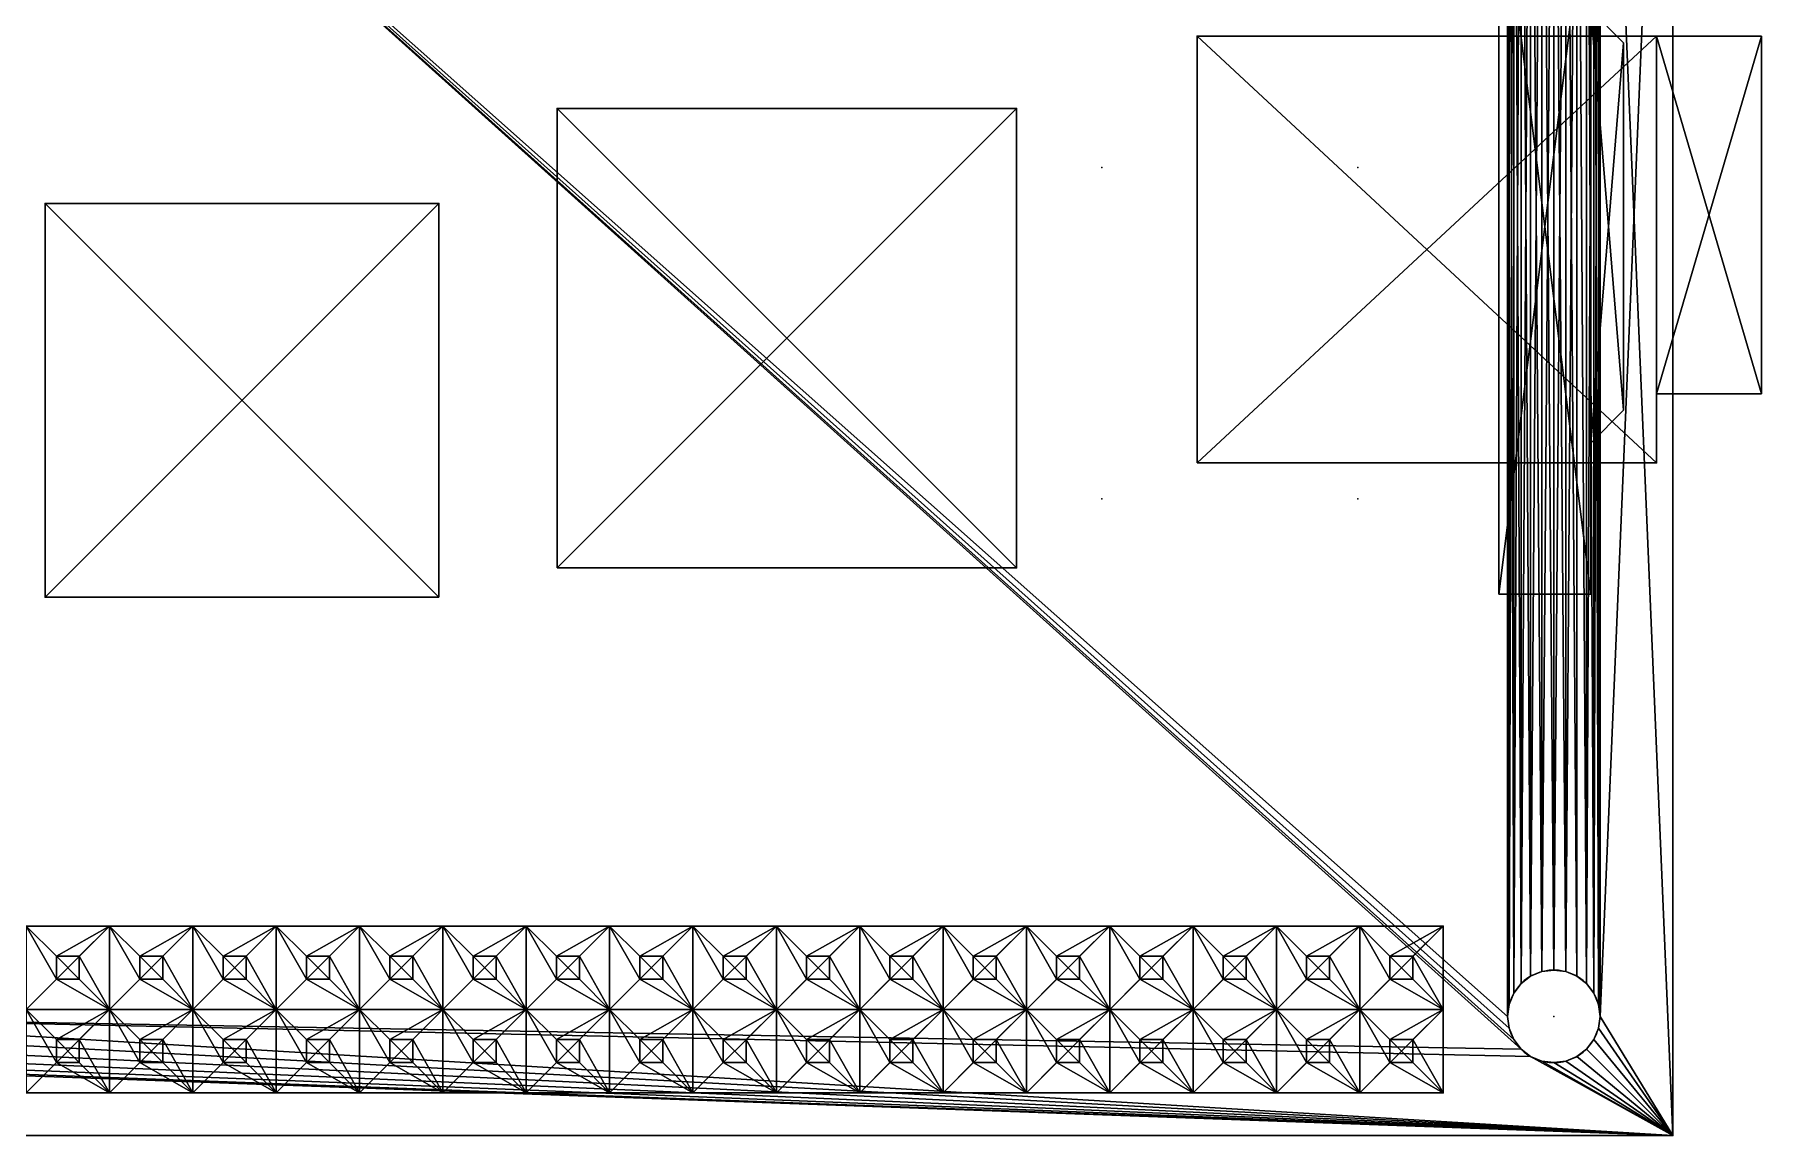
# Model space of a CAD drawing. Header units: inches. Extents: x -2.2 to 87.7, y 0 to 58.4.
# Drawn here: x 35.1 to 87.7, y 0 to 33.6 of the extents above; entities that cross this region are included whole.
import ezdxf

# ---------------------------------------------------------------- set-up
doc = ezdxf.new("R2010")
doc.units = ezdxf.units.IN
doc.header["$MEASUREMENT"] = 0
doc.layers.get('0').update_dxf_attribs({"true_color": 0xff5454})

# ---------------------------------------------------------------- blocks, each defined once
blk = doc.blocks.new('Group_13')
for p, q in [((0, 13, 1.3), (14, 13, 1.3)), ((0, 0, 1.3), (0, 13, 1.3)), ((0, 13), (14, 13)), ((0, 13, 1.3), (0, 13)), ((0, 0), (0, 13)), ((14, 13, 1.3), (17.2, 13, 1.3)), ((14, 13), (14, 13, 1.3)), ((14, 13), (17.2, 13)), ((14, 2.1), (14, 13)), ((17.2, 13, 1.3), (17.2, 2.1, 1.3)), ((17.2, 13), (17.2, 2.1)), ((17.2, 13, 1.3), (17.2, 13)), ((14, 2.1, 1.3), (14, 0, 1.3)), ((14, 2.1, 1.3), (17.2, 2.1, 1.3)), ((14, 2.1), (14, 2.1, 1.3)), ((14, 2.1), (17.2, 2.1)), ((14, 2.1), (14, 0)), ((17.2, 2.1), (17.2, 2.1, 1.3)), ((14, 0, 1.3), (0, 0, 1.3)), ((0, 0, 1.3), (0, 0)), ((14, 0), (0, 0)), ((14, 0, 1.3), (14, 0))]:
    blk.add_line(p, q)
for p in [(0, 13, 1.3), (14, 13, 1.3), (14, 13, 1.3), (14, 2.1), (14, 0, 1.3), (14.5, 0, 1.3)]:
    blk.add_point(p)
at = {"color": 251, "true_color": 0x4c4c4c}
mesh = blk.add_polyface(dxfattribs=at)
corners = [(14, 0, 1.3), (0, 13, 1.3), (0, 0, 1.3), (14, 13, 1.3), (14, 2.1, 1.3), (17.2, 2.1, 1.3), (17.2, 13, 1.3)]
mesh.append_faces([[corners[k] for k in face] for face in [(0, 1, 2), (3, 5, 6)]], dxfattribs={"vtx0": -1, "color": 251})
mesh.append_faces([[corners[k] for k in face] for face in [(1, 0, 3)]], dxfattribs={"vtx0": -1, "vtx1": -1, "color": 251})
mesh.append_faces([[corners[k] for k in face] for face in [(3, 0, 4), (3, 4, 5)]], dxfattribs={"vtx0": -1, "vtx2": -1, "color": 251})
mesh = blk.add_polyface()
corners = [(0, 13, 1.3), (14, 13), (0, 13), (14, 13, 1.3)]
mesh.append_faces([[corners[k] for k in face] for face in [(0, 1, 2), (1, 0, 3)]], dxfattribs={"vtx0": -1})
mesh = blk.add_polyface()
corners = [(14, 13), (0, 0), (0, 13), (14, 0), (14, 2.1)]
mesh.append_faces([[corners[k] for k in face] for face in [(0, 1, 2), (3, 0, 4)]], dxfattribs={"vtx0": -1})
mesh.append_faces([[corners[k] for k in face] for face in [(1, 0, 3)]], dxfattribs={"vtx0": -1, "vtx1": -1})
mesh = blk.add_polyface()
corners = [(0, 13, 1.3), (0, 0), (0, 0, 1.3), (0, 13)]
mesh.append_faces([[corners[k] for k in face] for face in [(0, 1, 2), (1, 0, 3)]], dxfattribs={"vtx0": -1})
mesh = blk.add_polyface(dxfattribs=at)
corners = [(17.2, 13), (14, 2.1), (14, 13), (17.2, 2.1)]
mesh.append_faces([[corners[k] for k in face] for face in [(0, 1, 2), (1, 0, 3)]], dxfattribs={"vtx0": -1, "color": 251})
mesh = blk.add_polyface(dxfattribs=at)
corners = [(14, 13, 1.3), (17.2, 13), (14, 13), (17.2, 13, 1.3)]
mesh.append_faces([[corners[k] for k in face] for face in [(0, 1, 2), (1, 0, 3)]], dxfattribs={"vtx0": -1, "color": 251})
mesh = blk.add_polyface(dxfattribs=at)
corners = [(17.2, 13), (17.2, 2.1, 1.3), (17.2, 2.1), (17.2, 13, 1.3)]
mesh.append_faces([[corners[k] for k in face] for face in [(0, 1, 2), (1, 0, 3)]], dxfattribs={"vtx0": -1, "color": 251})
mesh = blk.add_polyface(dxfattribs=at)
corners = [(17.2, 2.1, 1.3), (14, 2.1), (17.2, 2.1), (14, 2.1, 1.3)]
mesh.append_faces([[corners[k] for k in face] for face in [(0, 1, 2), (1, 0, 3)]], dxfattribs={"vtx0": -1, "color": 251})
mesh = blk.add_polyface()
corners = [(14, 2.1), (14, 0, 1.3), (14, 0), (14, 2.1, 1.3)]
mesh.append_faces([[corners[k] for k in face] for face in [(0, 1, 2), (1, 0, 3)]], dxfattribs={"vtx0": -1})
mesh = blk.add_polyface()
corners = [(14, 0, 1.3), (0, 0), (14, 0), (0, 0, 1.3)]
mesh.append_faces([[corners[k] for k in face] for face in [(0, 1, 2), (1, 0, 3)]], dxfattribs={"vtx0": -1})
blk = doc.blocks.new('Group_11')
for p, q in [((2.54, 2.54, 2.54), (0, 2.54, 2.54)), ((0, 2.54, 2.54), (0, 0, 2.54)), ((2.54, 2.54), (0, 2.54)), ((0, 2.54), (0, 2.54, 2.54)), ((0, 2.54), (0, 0)), ((2.54, 0, 2.54), (2.54, 2.54, 2.54)), ((2.54, 2.54), (2.54, 2.54, 2.54)), ((2.54, 0), (2.54, 2.54)), ((0.92, 0.92, 2.54), (0.92, 1.62, 2.54)), ((0.92, 1.62, 2.54), (1.62, 1.62, 2.54)), ((0.92, 1.62, 2.54), (0.92, 1.62, 8.84)), ((0.92, 1.62, 8.84), (1.62, 1.62, 8.84)), ((0.92, 0.92, 8.84), (0.92, 1.62, 8.84)), ((1.62, 1.62, 2.54), (1.62, 0.92, 2.54)), ((1.62, 1.62, 2.54), (1.62, 1.62, 8.84)), ((1.62, 1.62, 8.84), (1.62, 0.92, 8.84)), ((1.62, 0.92, 2.54), (0.92, 0.92, 2.54)), ((0.92, 0.92, 2.54), (0.92, 0.92, 8.84)), ((1.62, 0.92, 8.84), (0.92, 0.92, 8.84)), ((1.62, 0.92, 2.54), (1.62, 0.92, 8.84)), ((0, 0, 2.54), (2.54, 0, 2.54)), ((0, 0), (2.54, 0)), ((0, 0), (0, 0, 2.54)), ((2.54, 0), (2.54, 0, 2.54))]:
    blk.add_line(p, q)
for p in [(2.54, 2.54), (0.92, 1.62, 2.54), (0.92, 1.27, 2.54), (1.62, 1.27, 2.54), (1.62, 0.92, 2.54), (0, 0), (2.54, 0)]:
    blk.add_point(p)
at = {"color": 251, "true_color": 0x4c4c4c}
mesh = blk.add_polyface(dxfattribs=at)
corners = [(0, 0, 2.54), (0.92, 0.92, 2.54), (0, 2.54, 2.54), (2.54, 0, 2.54), (1.62, 0.92, 2.54), (1.62, 1.62, 2.54), (0.92, 1.62, 2.54), (2.54, 2.54, 2.54)]
mesh.append_faces([[corners[k] for k in face] for face in [(0, 1, 2), (1, 3, 4), (4, 3, 5), (2, 6, 7), (6, 2, 1), (7, 5, 3)]], dxfattribs={"vtx0": -1, "vtx1": -1, "color": 251})
mesh.append_faces([[corners[k] for k in face] for face in [(1, 0, 3), (7, 6, 5)]], dxfattribs={"vtx0": -1, "vtx2": -1, "color": 251})
mesh = blk.add_polyface(dxfattribs=at)
corners = [(0, 2.54, 2.54), (2.54, 2.54), (0, 2.54), (2.54, 2.54, 2.54)]
mesh.append_faces([[corners[k] for k in face] for face in [(0, 1, 2), (1, 0, 3)]], dxfattribs={"vtx0": -1, "color": 251})
mesh = blk.add_polyface(dxfattribs=at)
corners = [(0, 2.54, 2.54), (0, 0), (0, 0, 2.54), (0, 2.54)]
mesh.append_faces([[corners[k] for k in face] for face in [(0, 1, 2), (1, 0, 3)]], dxfattribs={"vtx0": -1, "color": 251})
mesh = blk.add_polyface(dxfattribs=at)
corners = [(2.54, 2.54), (0, 0), (0, 2.54), (2.54, 0)]
mesh.append_faces([[corners[k] for k in face] for face in [(0, 1, 2), (1, 0, 3)]], dxfattribs={"vtx0": -1, "color": 251})
mesh = blk.add_polyface(dxfattribs=at)
corners = [(2.54, 2.54), (2.54, 0, 2.54), (2.54, 0), (2.54, 2.54, 2.54)]
mesh.append_faces([[corners[k] for k in face] for face in [(0, 1, 2), (1, 0, 3)]], dxfattribs={"vtx0": -1, "color": 251})
at = {"color": 31, "true_color": 0xffcc66}
mesh = blk.add_polyface(dxfattribs=at)
corners = [(0.92, 1.62, 8.84), (1.62, 1.62, 2.54), (0.92, 1.62, 2.54), (1.62, 1.62, 8.84)]
mesh.append_faces([[corners[k] for k in face] for face in [(0, 1, 2), (1, 0, 3)]], dxfattribs={"vtx0": -1, "color": 31})
mesh = blk.add_polyface(dxfattribs=at)
corners = [(1.62, 0.92, 8.84), (0.92, 1.62, 8.84), (0.92, 0.92, 8.84), (1.62, 1.62, 8.84)]
mesh.append_faces([[corners[k] for k in face] for face in [(0, 1, 2), (1, 0, 3)]], dxfattribs={"vtx0": -1, "color": 31})
mesh = blk.add_polyface(dxfattribs=at)
corners = [(0.92, 1.62, 8.84), (0.92, 0.92, 2.54), (0.92, 0.92, 8.84), (0.92, 1.62, 2.54)]
mesh.append_faces([[corners[k] for k in face] for face in [(0, 1, 2), (1, 0, 3)]], dxfattribs={"vtx0": -1, "color": 31})
mesh = blk.add_polyface(dxfattribs=at)
corners = [(1.62, 1.62, 2.54), (1.62, 0.92, 8.84), (1.62, 0.92, 2.54), (1.62, 1.62, 8.84)]
mesh.append_faces([[corners[k] for k in face] for face in [(0, 1, 2), (1, 0, 3)]], dxfattribs={"vtx0": -1, "color": 31})
mesh = blk.add_polyface(dxfattribs=at)
corners = [(1.62, 0.92, 8.84), (0.92, 0.92, 2.54), (1.62, 0.92, 2.54), (0.92, 0.92, 8.84)]
mesh.append_faces([[corners[k] for k in face] for face in [(0, 1, 2), (1, 0, 3)]], dxfattribs={"vtx0": -1, "color": 31})
at = {"color": 251, "true_color": 0x4c4c4c}
mesh = blk.add_polyface(dxfattribs=at)
corners = [(2.54, 0, 2.54), (0, 0), (2.54, 0), (0, 0, 2.54)]
mesh.append_faces([[corners[k] for k in face] for face in [(0, 1, 2), (1, 0, 3)]], dxfattribs={"vtx0": -1, "color": 251})
blk = doc.blocks.new('Group_12')
for p in [(0, 2.54), (2.54, 2.54), (5.08, 2.54), (7.62, 2.54), (10.16, 2.54), (12.7, 2.54), (15.24, 2.54), (17.78, 2.54), (20.32, 2.54), (22.86, 2.54), (25.4, 2.54), (27.94, 2.54), (30.48, 2.54), (33.02, 2.54), (35.56, 2.54), (38.1, 2.54), (40.64, 2.54), (43.18, 2.54), (45.72, 2.54), (48.26, 2.54), (0, 0), (2.54, 0), (5.08, 0), (7.62, 0), (10.16, 0), (12.7, 0), (15.24, 0), (17.78, 0), (20.32, 0), (22.86, 0), (25.4, 0), (27.94, 0), (30.48, 0), (33.02, 0), (35.56, 0), (38.1, 0), (40.64, 0), (43.18, 0), (45.72, 0), (48.26, 0)]:
    blk.add_blockref('Group_11', p)
blk = doc.blocks.new('Group_10')
for p, q in [((0, 22.4), (2.8, 22.4)), ((0, 0), (0, 22.4)), ((0, 0, 5.6), (0, 22.4, 5.6)), ((0, 22.4, 5.6), (2.8, 22.4, 5.6)), ((0, 22.4), (0, 22.4, 5.6)), ((2.8, 22.4), (2.8, 0)), ((2.8, 22.4), (2.8, 22.4, 5.6)), ((2.8, 22.4, 5.6), (2.8, 17.8, 5.6)), ((2.8, 4.6, 4.46), (2.8, 17.8, 4.46)), ((2.8, 17.8, 4.46), (3.8, 16.8, 4.46)), ((2.8, 17.8, 5.6), (3.8, 16.8, 5.6)), ((2.8, 17.8, 4.46), (2.8, 17.8, 5.6)), ((3.8, 16.8, 5.6), (3.8, 5.6, 5.6)), ((3.8, 5.6, 4.46), (3.8, 16.8, 4.46)), ((3.8, 16.8, 4.46), (3.8, 16.8, 5.6)), ((2.8, 4.6, 5.6), (3.8, 5.6, 5.6)), ((2.8, 4.6, 4.46), (3.8, 5.6, 4.46)), ((3.8, 5.6, 5.6), (3.8, 5.6, 4.46)), ((2.8, 4.6, 5.6), (2.8, 4.6, 4.46)), ((2.8, 4.6, 5.6), (2.8, 0, 5.6)), ((2.8, 0), (0, 0)), ((2.8, 0, 5.6), (0, 0, 5.6)), ((0, 0), (0, 0, 5.6)), ((2.8, 0), (2.8, 0, 5.6))]:
    blk.add_line(p, q)
for p in [(0, 22.4), (2.8, 22.4), (2.8, 17.8, 5.6), (2.8, 11.2, 5.6), (2.8, 4.6, 5.6), (2.8, 4.6, 4.46), (2.8, 0)]:
    blk.add_point(p)
at = {"color": 251, "true_color": 0x4c4c4c}
mesh = blk.add_polyface(dxfattribs=at)
corners = [(2.8, 22.4), (0, 0), (0, 22.4), (2.8, 0)]
mesh.append_faces([[corners[k] for k in face] for face in [(0, 1, 2), (1, 0, 3)]], dxfattribs={"vtx0": -1, "color": 251})
mesh = blk.add_polyface(dxfattribs=at)
corners = [(3.8, 5.6, 5.6), (2.8, 17.8, 5.6), (2.8, 4.6, 5.6), (3.8, 16.8, 5.6), (2.8, 0, 5.6), (0, 22.4, 5.6), (0, 0, 5.6), (2.8, 22.4, 5.6)]
mesh.append_faces([[corners[k] for k in face] for face in [(1, 0, 3), (4, 5, 6)]], dxfattribs={"vtx0": -1, "color": 251})
mesh.append_faces([[corners[k] for k in face] for face in [(0, 1, 2), (5, 4, 7), (7, 2, 1)]], dxfattribs={"vtx0": -1, "vtx1": -1, "color": 251})
mesh.append_faces([[corners[k] for k in face] for face in [(7, 4, 2)]], dxfattribs={"vtx0": -1, "vtx2": -1, "color": 251})
mesh = blk.add_polyface(dxfattribs=at)
corners = [(0, 22.4, 5.6), (2.8, 22.4), (0, 22.4), (2.8, 22.4, 5.6)]
mesh.append_faces([[corners[k] for k in face] for face in [(0, 1, 2), (1, 0, 3)]], dxfattribs={"vtx0": -1, "color": 251})
mesh = blk.add_polyface(dxfattribs=at)
corners = [(0, 22.4, 5.6), (0, 0), (0, 0, 5.6), (0, 22.4)]
mesh.append_faces([[corners[k] for k in face] for face in [(0, 1, 2), (1, 0, 3)]], dxfattribs={"vtx0": -1, "color": 251})
mesh = blk.add_polyface(dxfattribs=at)
corners = [(2.8, 22.4), (2.8, 0, 5.6), (2.8, 0), (2.8, 4.6, 4.46), (2.8, 17.8, 4.46), (2.8, 17.8, 5.6), (2.8, 22.4, 5.6), (2.8, 4.6, 5.6)]
mesh.append_faces([[corners[k] for k in face] for face in [(0, 1, 2), (5, 0, 6)]], dxfattribs={"vtx0": -1, "color": 251})
mesh.append_faces([[corners[k] for k in face] for face in [(3, 0, 4), (4, 0, 5)]], dxfattribs={"vtx0": -1, "vtx1": -1, "color": 251})
mesh.append_faces([[corners[k] for k in face] for face in [(1, 0, 3)]], dxfattribs={"vtx0": -1, "vtx1": -1, "vtx2": -1, "color": 251})
mesh.append_faces([[corners[k] for k in face] for face in [(7, 1, 3)]], dxfattribs={"vtx1": -1, "color": 251})
mesh = blk.add_polyface(dxfattribs=at)
corners = [(3.8, 16.8, 4.46), (2.8, 4.6, 4.46), (2.8, 17.8, 4.46), (3.8, 5.6, 4.46)]
mesh.append_faces([[corners[k] for k in face] for face in [(0, 1, 2), (1, 0, 3)]], dxfattribs={"vtx0": -1, "color": 251})
mesh = blk.add_polyface(dxfattribs=at)
corners = [(2.8, 17.8, 4.46), (3.8, 16.8, 5.6), (3.8, 16.8, 4.46), (2.8, 17.8, 5.6)]
mesh.append_faces([[corners[k] for k in face] for face in [(0, 1, 2), (1, 0, 3)]], dxfattribs={"vtx0": -1, "color": 251})
mesh = blk.add_polyface(dxfattribs=at)
corners = [(3.8, 16.8, 4.46), (3.8, 5.6, 5.6), (3.8, 5.6, 4.46), (3.8, 16.8, 5.6)]
mesh.append_faces([[corners[k] for k in face] for face in [(0, 1, 2), (1, 0, 3)]], dxfattribs={"vtx0": -1, "color": 251})
mesh = blk.add_polyface(dxfattribs=at)
corners = [(3.8, 5.6, 4.46), (2.8, 4.6, 5.6), (2.8, 4.6, 4.46), (3.8, 5.6, 5.6)]
mesh.append_faces([[corners[k] for k in face] for face in [(0, 1, 2), (1, 0, 3)]], dxfattribs={"vtx0": -1, "color": 251})
mesh = blk.add_polyface(dxfattribs=at)
corners = [(2.8, 0, 5.6), (0, 0), (2.8, 0), (0, 0, 5.6)]
mesh.append_faces([[corners[k] for k in face] for face in [(0, 1, 2), (1, 0, 3)]], dxfattribs={"vtx0": -1, "color": 251})
blk = doc.blocks.new('Group_14')
for p, q in [((0, 12, 0.5), (0, 12)), ((12, 12), (0, 12)), ((12, 12, 0.5), (0, 12, 0.5)), ((0, 12, 0.5), (0, 0, 0.5)), ((0, 12), (0, 0)), ((12, 0, 0.5), (12, 12, 0.5)), ((12, 12, 0.5), (12, 12)), ((12, 0), (12, 12)), ((0, 0, 0.5), (12, 0, 0.5)), ((0, 0), (12, 0)), ((0, 0, 0.5), (0, 0)), ((12, 0, 0.5), (12, 0))]:
    blk.add_line(p, q)
for p in [(0, 12, 0.5), (12, 12, 0.5), (0, 0, 0.5)]:
    blk.add_point(p)
at = {"color": 251, "true_color": 0x4c4c4c}
mesh = blk.add_polyface(dxfattribs=at)
corners = [(12, 0, 0.5), (0, 12, 0.5), (0, 0, 0.5), (12, 12, 0.5)]
mesh.append_faces([[corners[k] for k in face] for face in [(0, 1, 2), (1, 0, 3)]], dxfattribs={"vtx0": -1, "color": 251})
mesh = blk.add_polyface(dxfattribs=at)
corners = [(0, 12, 0.5), (12, 12), (0, 12), (12, 12, 0.5)]
mesh.append_faces([[corners[k] for k in face] for face in [(0, 1, 2), (1, 0, 3)]], dxfattribs={"vtx0": -1, "color": 251})
mesh = blk.add_polyface(dxfattribs=at)
corners = [(0, 12, 0.5), (0, 0), (0, 0, 0.5), (0, 12)]
mesh.append_faces([[corners[k] for k in face] for face in [(0, 1, 2), (1, 0, 3)]], dxfattribs={"vtx0": -1, "color": 251})
mesh = blk.add_polyface(dxfattribs=at)
corners = [(12, 12), (0, 0), (0, 12), (12, 0)]
mesh.append_faces([[corners[k] for k in face] for face in [(0, 1, 2), (1, 0, 3)]], dxfattribs={"vtx0": -1, "color": 251})
mesh = blk.add_polyface(dxfattribs=at)
corners = [(12, 12), (12, 0, 0.5), (12, 0), (12, 12, 0.5)]
mesh.append_faces([[corners[k] for k in face] for face in [(0, 1, 2), (1, 0, 3)]], dxfattribs={"vtx0": -1, "color": 251})
mesh = blk.add_polyface(dxfattribs=at)
corners = [(12, 0, 0.5), (0, 0), (12, 0), (0, 0, 0.5)]
mesh.append_faces([[corners[k] for k in face] for face in [(0, 1, 2), (1, 0, 3)]], dxfattribs={"vtx0": -1, "color": 251})
blk = doc.blocks.new('Group_1')
for p, q in [((85, 56, 1.3), (85, 0, 1.3)), ((85, 56), (85, 0)), ((80.665, 4.851, 1.3), (80.665, 4.851)), ((81.005, 4.992, 1.3), (81.005, 4.992)), ((81.37, 5.04, 1.3), (81.37, 5.04)), ((81.735, 4.992, 1.3), (81.735, 4.992)), ((82.075, 4.851, 1.3), (82.075, 4.851)), ((80.149, 4.335, 1.3), (80.149, 4.335)), ((80.373, 4.627, 1.3), (80.373, 4.627)), ((82.367, 4.627, 1.3), (82.367, 4.627)), ((82.591, 4.335, 1.3), (82.591, 4.335)), ((80.008, 3.995, 1.3), (80.008, 3.995)), ((82.732, 3.995, 1.3), (82.732, 3.995)), ((79.96, 3.63, 1.3), (79.96, 3.63)), ((80.008, 3.265, 1.3), (80.008, 3.265)), ((82.732, 3.265, 1.3), (82.732, 3.265)), ((82.78, 3.63, 1.3), (82.78, 3.63)), ((80.149, 2.925, 1.3), (80.149, 2.925)), ((80.373, 2.633, 1.3), (80.373, 2.633)), ((82.367, 2.633, 1.3), (82.367, 2.633)), ((82.591, 2.925, 1.3), (82.591, 2.925)), ((80.665, 2.409, 1.3), (80.665, 2.409)), ((81.005, 2.268, 1.3), (81.005, 2.268)), ((81.37, 2.22, 1.3), (81.37, 2.22)), ((81.735, 2.268, 1.3), (81.735, 2.268)), ((82.075, 2.409, 1.3), (82.075, 2.409)), ((85, 0), (0, 0)), ((85, 0, 1.3), (0, 0, 1.3)), ((85, 0), (85, 0, 1.3))]:
    blk.add_line(p, q)
at = {"extrusion": (0, 0, -1)}
for centre in [(-81.37, 3.63, -1.3), (-81.37, 3.63)]:
    blk.add_circle(centre, 1.41, dxfattribs=at)
for p in [(81.37, 3.63, 1.3), (81.37, 2.22, 1.3), (85, 0)]:
    blk.add_point(p)
mesh = blk.add_polyface()
corners = [(0, 0, 1.3), (22.389, 2.925, 1.3), (0, 56, 1.3), (22.613, 2.633, 1.3), (22.905, 2.409, 1.3), (23.245, 2.268, 1.3), (23.61, 2.22, 1.3), (85, 0, 1.3), (22.248, 3.265, 1.3), (22.2, 3.63, 1.3), (22.2, 52.44, 1.3), (23.975, 2.268, 1.3), (24.315, 2.409, 1.3), (24.607, 2.633, 1.3), (24.831, 2.925, 1.3), (24.972, 3.265, 1.3), (25.02, 3.63, 1.3), (80.665, 2.409, 1.3), (80.373, 2.633, 1.3), (25.02, 52.44, 1.3), (80.149, 2.925, 1.3), (80.008, 3.265, 1.3), (79.96, 3.63, 1.3), (81.005, 2.268, 1.3), (81.37, 2.22, 1.3), (81.735, 2.268, 1.3), (82.075, 2.409, 1.3), (82.367, 2.633, 1.3), (82.591, 2.925, 1.3), (82.732, 3.265, 1.3), (82.78, 3.63, 1.3), (82.78, 52.44, 1.3), (23.61, 53.85, 1.3), (85, 56, 1.3), (23.245, 53.802, 1.3), (22.905, 53.661, 1.3), (22.613, 53.437, 1.3), (22.389, 53.145, 1.3), (22.248, 52.805, 1.3), (23.975, 53.802, 1.3), (24.315, 53.661, 1.3), (24.607, 53.437, 1.3), (24.831, 53.145, 1.3), (24.972, 52.805, 1.3), (80.665, 53.661, 1.3), (80.373, 53.437, 1.3), (80.149, 53.145, 1.3), (80.008, 52.805, 1.3), (79.96, 52.44, 1.3), (81.005, 53.802, 1.3), (81.37, 53.85, 1.3), (81.735, 53.802, 1.3), (82.075, 53.661, 1.3), (82.367, 53.437, 1.3), (82.591, 53.145, 1.3), (82.732, 52.805, 1.3), (80.008, 3.995, 1.3), (80.008, 52.075, 1.3), (80.149, 4.335, 1.3), (80.149, 51.735, 1.3), (80.373, 4.627, 1.3), (80.373, 51.443, 1.3), (80.665, 4.851, 1.3), (80.665, 51.219, 1.3), (81.005, 4.992, 1.3), (81.005, 51.078, 1.3), (81.37, 5.04, 1.3), (81.37, 51.03, 1.3), (81.735, 4.992, 1.3), (81.735, 51.078, 1.3), (82.075, 4.851, 1.3), (82.075, 51.219, 1.3), (82.367, 4.627, 1.3), (82.367, 51.443, 1.3), (82.591, 4.335, 1.3), (82.591, 51.735, 1.3), (82.732, 3.995, 1.3), (82.732, 52.075, 1.3), (22.248, 52.075, 1.3), (22.248, 3.995, 1.3), (22.389, 51.735, 1.3), (22.389, 4.335, 1.3), (22.613, 51.443, 1.3), (22.613, 4.627, 1.3), (22.905, 4.851, 1.3), (22.905, 51.219, 1.3), (23.245, 4.992, 1.3), (23.245, 51.078, 1.3), (23.61, 5.04, 1.3), (23.61, 51.03, 1.3), (23.975, 4.992, 1.3), (23.975, 51.078, 1.3), (24.315, 4.851, 1.3), (24.315, 51.219, 1.3), (24.607, 4.627, 1.3), (24.607, 51.443, 1.3), (24.831, 4.335, 1.3), (24.831, 51.735, 1.3), (24.972, 3.995, 1.3), (24.972, 52.075, 1.3)]
mesh.append_faces([[corners[k] for k in face] for face in [(0, 1, 2), (1, 0, 3), (3, 0, 4), (4, 0, 5), (5, 0, 6), (6, 7, 11), (11, 7, 12), (12, 7, 13), (13, 7, 14), (14, 7, 15), (15, 7, 16), (17, 7, 23), (23, 7, 24), (24, 7, 25), (25, 7, 26), (26, 7, 27), (27, 7, 28), (28, 7, 29), (29, 7, 30), (2, 32, 33), (32, 2, 34), (34, 2, 35), (35, 2, 36), (36, 2, 37), (37, 2, 38), (38, 2, 10), (44, 19, 45), (45, 19, 46), (46, 19, 47), (47, 19, 48), (33, 31, 7), (56, 48, 22), (48, 56, 57), (57, 58, 59), (59, 60, 61), (61, 62, 63), (63, 64, 65), (65, 66, 67), (67, 68, 69), (69, 70, 71), (71, 72, 73), (73, 74, 75), (75, 76, 77), (77, 30, 31), (78, 79, 80), (80, 81, 82), (82, 84, 85), (85, 86, 87), (87, 88, 89), (89, 90, 91), (91, 92, 93), (93, 94, 95), (95, 96, 97), (97, 98, 99), (99, 16, 19)]], dxfattribs={"vtx0": -1, "vtx1": -1})
mesh.append_faces([[corners[k] for k in face] for face in [(2, 9, 10), (16, 7, 17), (16, 18, 19), (30, 7, 31), (33, 19, 44), (48, 19, 22)]], dxfattribs={"vtx0": -1, "vtx1": -1, "vtx2": -1})
mesh.append_faces([[corners[k] for k in face] for face in [(6, 0, 7), (2, 1, 8), (2, 8, 9), (16, 17, 18), (19, 18, 20), (19, 20, 21), (19, 21, 22), (33, 32, 39), (33, 39, 40), (33, 40, 41), (33, 41, 42), (33, 42, 43), (33, 43, 19), (33, 44, 49), (33, 49, 50), (33, 50, 51), (33, 51, 52), (33, 52, 53), (33, 53, 54), (33, 54, 55), (33, 55, 31), (57, 56, 58), (59, 58, 60), (61, 60, 62), (63, 62, 64), (65, 64, 66), (67, 66, 68), (69, 68, 70), (71, 70, 72), (73, 72, 74), (75, 74, 76), (77, 76, 30), (9, 78, 10), (78, 9, 79), (80, 79, 81), (82, 81, 83), (82, 83, 84), (85, 84, 86), (87, 86, 88), (89, 88, 90), (91, 90, 92), (93, 92, 94), (95, 94, 96), (97, 96, 98), (99, 98, 16)]], dxfattribs={"vtx0": -1, "vtx2": -1})
mesh = blk.add_polyface()
corners = [(22.248, 52.075), (22.2, 3.63), (22.2, 52.44), (22.248, 3.995), (22.389, 51.735), (22.389, 4.335), (22.613, 51.443), (22.613, 4.627), (22.905, 51.219), (22.905, 4.851), (23.245, 51.078), (23.245, 4.992), (23.61, 51.03), (23.61, 5.04), (23.975, 51.078), (23.975, 4.992), (24.315, 4.851), (24.315, 51.219), (24.607, 4.627), (24.607, 51.443), (24.831, 4.335), (24.831, 51.735), (24.972, 3.995), (24.972, 52.075), (25.02, 3.63), (25.02, 52.44), (0, 56), (22.389, 53.145), (0, 0), (22.613, 53.437), (22.905, 53.661), (23.245, 53.802), (23.61, 53.85), (85, 56), (22.248, 52.805), (23.975, 53.802), (24.315, 53.661), (24.607, 53.437), (24.831, 53.145), (24.972, 52.805), (80.665, 53.661), (80.373, 53.437), (80.149, 53.145), (80.008, 52.805), (79.96, 52.44), (81.005, 53.802), (81.37, 53.85), (81.735, 53.802), (82.075, 53.661), (82.367, 53.437), (82.591, 53.145), (82.732, 52.805), (82.78, 52.44), (82.78, 3.63), (23.61, 2.22), (85, 0), (23.245, 2.268), (22.905, 2.409), (22.613, 2.633), (22.389, 2.925), (22.248, 3.265), (23.975, 2.268), (24.315, 2.409), (24.607, 2.633), (24.831, 2.925), (24.972, 3.265), (80.665, 2.409), (80.373, 2.633), (80.149, 2.925), (80.008, 3.265), (79.96, 3.63), (81.005, 2.268), (81.37, 2.22), (81.735, 2.268), (82.075, 2.409), (82.367, 2.633), (82.591, 2.925), (82.732, 3.265), (80.008, 52.075), (80.008, 3.995), (80.149, 51.735), (80.149, 4.335), (80.373, 51.443), (80.373, 4.627), (80.665, 51.219), (80.665, 4.851), (81.005, 51.078), (81.005, 4.992), (81.37, 51.03), (81.37, 5.04), (81.735, 51.078), (81.735, 4.992), (82.075, 51.219), (82.075, 4.851), (82.367, 4.627), (82.367, 51.443), (82.591, 51.735), (82.591, 4.335), (82.732, 52.075), (82.732, 3.995)]
mesh.append_faces([[corners[k] for k in face] for face in [(0, 1, 2), (1, 0, 3), (3, 4, 5), (5, 6, 7), (7, 8, 9), (9, 10, 11), (11, 12, 13), (13, 14, 15), (15, 14, 16), (16, 17, 18), (18, 19, 20), (20, 21, 22), (22, 23, 24), (26, 27, 28), (27, 26, 29), (29, 26, 30), (30, 26, 31), (31, 26, 32), (32, 33, 35), (35, 33, 36), (36, 33, 37), (37, 33, 38), (38, 33, 39), (39, 33, 25), (40, 33, 45), (45, 33, 46), (46, 33, 47), (47, 33, 48), (48, 33, 49), (49, 33, 50), (50, 33, 51), (51, 33, 52), (28, 54, 55), (54, 28, 56), (56, 28, 57), (57, 28, 58), (58, 28, 59), (59, 28, 60), (60, 28, 1), (66, 24, 67), (67, 25, 68), (68, 25, 69), (69, 25, 70), (55, 53, 33), (78, 70, 44), (70, 78, 79), (79, 80, 81), (81, 82, 83), (83, 84, 85), (85, 86, 87), (87, 88, 89), (89, 90, 91), (91, 92, 93), (93, 92, 94), (94, 96, 97), (97, 98, 99), (99, 52, 53)]], dxfattribs={"vtx0": -1, "vtx1": -1})
mesh.append_faces([[corners[k] for k in face] for face in [(25, 33, 40), (52, 33, 53), (1, 28, 2), (55, 24, 66), (67, 24, 25), (70, 25, 44)]], dxfattribs={"vtx0": -1, "vtx1": -1, "vtx2": -1})
mesh.append_faces([[corners[k] for k in face] for face in [(3, 0, 4), (5, 4, 6), (7, 6, 8), (9, 8, 10), (11, 10, 12), (13, 12, 14), (16, 14, 17), (18, 17, 19), (20, 19, 21), (22, 21, 23), (24, 23, 25), (32, 26, 33), (28, 27, 34), (28, 34, 2), (25, 40, 41), (25, 41, 42), (25, 42, 43), (25, 43, 44), (55, 54, 61), (55, 61, 62), (55, 62, 63), (55, 63, 64), (55, 64, 65), (55, 65, 24), (55, 66, 71), (55, 71, 72), (55, 72, 73), (55, 73, 74), (55, 74, 75), (55, 75, 76), (55, 76, 77), (55, 77, 53), (79, 78, 80), (81, 80, 82), (83, 82, 84), (85, 84, 86), (87, 86, 88), (89, 88, 90), (91, 90, 92), (94, 92, 95), (94, 95, 96), (97, 96, 98), (99, 98, 52)]], dxfattribs={"vtx0": -1, "vtx2": -1})
mesh = blk.add_polyface()
corners = [(85, 56), (85, 0, 1.3), (85, 0), (85, 56, 1.3)]
mesh.append_faces([[corners[k] for k in face] for face in [(0, 1, 2), (1, 0, 3)]], dxfattribs={"vtx0": -1})
mesh = blk.add_polyface()
corners = [(80.665, 4.851, 1.3), (80.373, 4.627), (80.665, 4.851), (80.373, 4.627, 1.3)]
mesh.append_faces([[corners[k] for k in face] for face in [(0, 1, 2), (1, 0, 3)]], dxfattribs={"vtx0": -1})
mesh = blk.add_polyface()
corners = [(81.005, 4.992, 1.3), (80.665, 4.851), (81.005, 4.992), (80.665, 4.851, 1.3)]
mesh.append_faces([[corners[k] for k in face] for face in [(0, 1, 2), (1, 0, 3)]], dxfattribs={"vtx0": -1})
mesh = blk.add_polyface()
corners = [(81.37, 5.04, 1.3), (81.005, 4.992), (81.37, 5.04), (81.005, 4.992, 1.3)]
mesh.append_faces([[corners[k] for k in face] for face in [(0, 1, 2), (1, 0, 3)]], dxfattribs={"vtx0": -1})
mesh = blk.add_polyface()
corners = [(81.735, 4.992, 1.3), (81.37, 5.04), (81.735, 4.992), (81.37, 5.04, 1.3)]
mesh.append_faces([[corners[k] for k in face] for face in [(0, 1, 2), (1, 0, 3)]], dxfattribs={"vtx0": -1})
mesh = blk.add_polyface()
corners = [(82.075, 4.851, 1.3), (81.735, 4.992), (82.075, 4.851), (81.735, 4.992, 1.3)]
mesh.append_faces([[corners[k] for k in face] for face in [(0, 1, 2), (1, 0, 3)]], dxfattribs={"vtx0": -1})
mesh = blk.add_polyface()
corners = [(82.367, 4.627, 1.3), (82.075, 4.851), (82.367, 4.627), (82.075, 4.851, 1.3)]
mesh.append_faces([[corners[k] for k in face] for face in [(0, 1, 2), (1, 0, 3)]], dxfattribs={"vtx0": -1})
mesh = blk.add_polyface()
corners = [(80.149, 4.335), (80.008, 3.995, 1.3), (80.008, 3.995), (80.149, 4.335, 1.3)]
mesh.append_faces([[corners[k] for k in face] for face in [(0, 1, 2), (1, 0, 3)]], dxfattribs={"vtx0": -1})
mesh = blk.add_polyface()
corners = [(80.373, 4.627), (80.149, 4.335, 1.3), (80.149, 4.335), (80.373, 4.627, 1.3)]
mesh.append_faces([[corners[k] for k in face] for face in [(0, 1, 2), (1, 0, 3)]], dxfattribs={"vtx0": -1})
mesh = blk.add_polyface()
corners = [(82.367, 4.627, 1.3), (82.591, 4.335), (82.591, 4.335, 1.3), (82.367, 4.627)]
mesh.append_faces([[corners[k] for k in face] for face in [(0, 1, 2), (1, 0, 3)]], dxfattribs={"vtx0": -1})
mesh = blk.add_polyface()
corners = [(82.591, 4.335, 1.3), (82.732, 3.995), (82.732, 3.995, 1.3), (82.591, 4.335)]
mesh.append_faces([[corners[k] for k in face] for face in [(0, 1, 2), (1, 0, 3)]], dxfattribs={"vtx0": -1})
mesh = blk.add_polyface()
corners = [(80.008, 3.995), (79.96, 3.63, 1.3), (79.96, 3.63), (80.008, 3.995, 1.3)]
mesh.append_faces([[corners[k] for k in face] for face in [(0, 1, 2), (1, 0, 3)]], dxfattribs={"vtx0": -1})
mesh = blk.add_polyface()
corners = [(82.732, 3.995, 1.3), (82.78, 3.63), (82.78, 3.63, 1.3), (82.732, 3.995)]
mesh.append_faces([[corners[k] for k in face] for face in [(0, 1, 2), (1, 0, 3)]], dxfattribs={"vtx0": -1})
mesh = blk.add_polyface()
corners = [(79.96, 3.63), (80.008, 3.265, 1.3), (80.008, 3.265), (79.96, 3.63, 1.3)]
mesh.append_faces([[corners[k] for k in face] for face in [(0, 1, 2), (1, 0, 3)]], dxfattribs={"vtx0": -1})
mesh = blk.add_polyface()
corners = [(80.008, 3.265), (80.149, 2.925, 1.3), (80.149, 2.925), (80.008, 3.265, 1.3)]
mesh.append_faces([[corners[k] for k in face] for face in [(0, 1, 2), (1, 0, 3)]], dxfattribs={"vtx0": -1})
mesh = blk.add_polyface()
corners = [(82.732, 3.265, 1.3), (82.591, 2.925), (82.591, 2.925, 1.3), (82.732, 3.265)]
mesh.append_faces([[corners[k] for k in face] for face in [(0, 1, 2), (1, 0, 3)]], dxfattribs={"vtx0": -1})
mesh = blk.add_polyface()
corners = [(82.78, 3.63, 1.3), (82.732, 3.265), (82.732, 3.265, 1.3), (82.78, 3.63)]
mesh.append_faces([[corners[k] for k in face] for face in [(0, 1, 2), (1, 0, 3)]], dxfattribs={"vtx0": -1})
mesh = blk.add_polyface()
corners = [(80.149, 2.925), (80.373, 2.633, 1.3), (80.373, 2.633), (80.149, 2.925, 1.3)]
mesh.append_faces([[corners[k] for k in face] for face in [(0, 1, 2), (1, 0, 3)]], dxfattribs={"vtx0": -1})
mesh = blk.add_polyface()
corners = [(80.373, 2.633, 1.3), (80.665, 2.409), (80.373, 2.633), (80.665, 2.409, 1.3)]
mesh.append_faces([[corners[k] for k in face] for face in [(0, 1, 2), (1, 0, 3)]], dxfattribs={"vtx0": -1})
mesh = blk.add_polyface()
corners = [(82.075, 2.409, 1.3), (82.367, 2.633), (82.075, 2.409), (82.367, 2.633, 1.3)]
mesh.append_faces([[corners[k] for k in face] for face in [(0, 1, 2), (1, 0, 3)]], dxfattribs={"vtx0": -1})
mesh = blk.add_polyface()
corners = [(82.591, 2.925, 1.3), (82.367, 2.633), (82.367, 2.633, 1.3), (82.591, 2.925)]
mesh.append_faces([[corners[k] for k in face] for face in [(0, 1, 2), (1, 0, 3)]], dxfattribs={"vtx0": -1})
mesh = blk.add_polyface()
corners = [(80.665, 2.409, 1.3), (81.005, 2.268), (80.665, 2.409), (81.005, 2.268, 1.3)]
mesh.append_faces([[corners[k] for k in face] for face in [(0, 1, 2), (1, 0, 3)]], dxfattribs={"vtx0": -1})
mesh = blk.add_polyface()
corners = [(81.005, 2.268, 1.3), (81.37, 2.22), (81.005, 2.268), (81.37, 2.22, 1.3)]
mesh.append_faces([[corners[k] for k in face] for face in [(0, 1, 2), (1, 0, 3)]], dxfattribs={"vtx0": -1})
mesh = blk.add_polyface()
corners = [(81.37, 2.22, 1.3), (81.735, 2.268), (81.37, 2.22), (81.735, 2.268, 1.3)]
mesh.append_faces([[corners[k] for k in face] for face in [(0, 1, 2), (1, 0, 3)]], dxfattribs={"vtx0": -1})
mesh = blk.add_polyface()
corners = [(81.735, 2.268, 1.3), (82.075, 2.409), (81.735, 2.268), (82.075, 2.409, 1.3)]
mesh.append_faces([[corners[k] for k in face] for face in [(0, 1, 2), (1, 0, 3)]], dxfattribs={"vtx0": -1})
mesh = blk.add_polyface()
corners = [(85, 0, 1.3), (0, 0), (85, 0), (0, 0, 1.3)]
mesh.append_faces([[corners[k] for k in face] for face in [(0, 1, 2), (1, 0, 3)]], dxfattribs={"vtx0": -1})
blk = doc.blocks.new('Group_8')
for p, q in [((0, 14, 1), (14, 14, 1)), ((0, 0, 1), (0, 14, 1)), ((0, 14), (14, 14)), ((0, 0), (0, 14)), ((0, 14), (0, 14, 1)), ((14, 14), (14, 0)), ((14, 14, 1), (14, 0, 1)), ((14, 14), (14, 14, 1)), ((14, 0, 1), (0, 0, 1)), ((0, 0), (0, 0, 1)), ((14, 0), (0, 0)), ((14, 0), (14, 0, 1))]:
    blk.add_line(p, q)
for p in [(0, 14), (14, 14), (14, 0)]:
    blk.add_point(p)
at = {"color": 251, "true_color": 0x4c4c4c}
mesh = blk.add_polyface(dxfattribs=at)
corners = [(14, 0, 1), (0, 14, 1), (0, 0, 1), (14, 14, 1)]
mesh.append_faces([[corners[k] for k in face] for face in [(0, 1, 2), (1, 0, 3)]], dxfattribs={"vtx0": -1, "color": 251})
mesh = blk.add_polyface(dxfattribs=at)
corners = [(14, 14), (0, 0), (0, 14), (14, 0)]
mesh.append_faces([[corners[k] for k in face] for face in [(0, 1, 2), (1, 0, 3)]], dxfattribs={"vtx0": -1, "color": 251})
mesh = blk.add_polyface(dxfattribs=at)
corners = [(0, 14, 1), (14, 14), (0, 14), (14, 14, 1)]
mesh.append_faces([[corners[k] for k in face] for face in [(0, 1, 2), (1, 0, 3)]], dxfattribs={"vtx0": -1, "color": 251})
mesh = blk.add_polyface(dxfattribs=at)
corners = [(0, 14, 1), (0, 0), (0, 0, 1), (0, 14)]
mesh.append_faces([[corners[k] for k in face] for face in [(0, 1, 2), (1, 0, 3)]], dxfattribs={"vtx0": -1, "color": 251})
mesh = blk.add_polyface(dxfattribs=at)
corners = [(14, 14), (14, 0, 1), (14, 0), (14, 14, 1)]
mesh.append_faces([[corners[k] for k in face] for face in [(0, 1, 2), (1, 0, 3)]], dxfattribs={"vtx0": -1, "color": 251})
mesh = blk.add_polyface(dxfattribs=at)
corners = [(14, 0, 1), (0, 0), (14, 0), (0, 0, 1)]
mesh.append_faces([[corners[k] for k in face] for face in [(0, 1, 2), (1, 0, 3)]], dxfattribs={"vtx0": -1, "color": 251})
blk = doc.blocks.new('Group_15')
for p in [(69.8, 29.5, 2.6), (77.6, 29.5, 2.6), (69.8, 19.4, 2.6), (77.6, 19.4, 2.6), (80.2, 1.3, 2.6), (69.8, 0, 2.6)]:
    blk.add_point(p)
at = {"color": 96, "true_color": 0x008000}
blk.add_blockref('Group_1', (2.2, 0, 1.3), dxfattribs=at)
for name, p in [('Group_10', (81.9, 16.5, 2.6)), ('Group_13', (72.7, 20.5)), ('Group_8', (53.2, 17.3, 2.6)), ('Group_14', (37.6, 16.4, 0.8)), ('Group_12', (29.4, 1.3, 2.6))]:
    blk.add_blockref(name, p)

msp = doc.modelspace()

# ---------------------------------------------------------------- block references
msp.add_blockref('Group_15', (-2.2, 0, -2.6))

doc.saveas('drawing.dxf')
